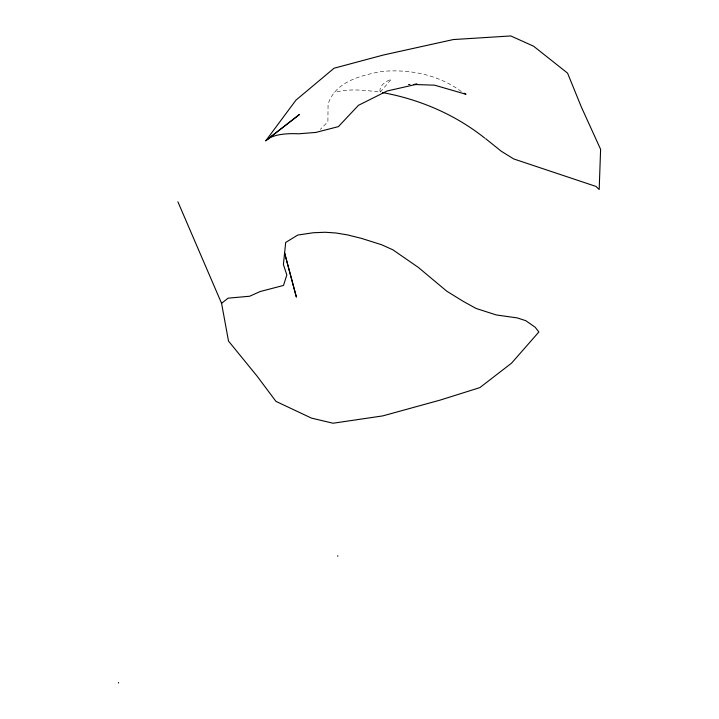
<?xml version="1.0" encoding="UTF-8"?>
<svg xmlns="http://www.w3.org/2000/svg" width="719" height="719" viewBox="0 0 719 719"><rect width="100%" height="100%" fill="white"/><g stroke="black" fill="none" stroke-linecap="round" stroke-linejoin="round"><path stroke-width="0.54" stroke-dasharray="3.6 2.7" d="M461.346 91.556C438.536 74.668 409.74 68.979 381.834 71.424C361.244 75.414 335.153 81.463 328.071 104.21L327.891 121.79L320.243 129.447M380.27 92.113L391.316 79.216A22.253 11.468 -6.8 0 0 380.27 92.113C365.027 90.279 348.85 88.104 333.949 92.715M410.513 84.249L408.311 84.285L410.504 84.357"/><path stroke-width="1.08" d="M118.392 683.05L118.599 682.538M414.917 84.177L417.119 84.15L387.056 91.016L358.466 105.316L338.397 126.625L315.911 132.413L298.457 133.815A71.28 25.695 17.2 0 0 275.62 135.612L273.148 136.394A71.28 25.695 17.2 0 0 265.769 140.771L295.976 100.121L334.056 68.224L383.631 54.95L453.356 39.554L510.778 35.95L533.597 46.205L567.57 73.14L581.338 106.987L600.608 149.327L599.179 189.528L596.015 186.446L513.654 158.917L501.296 151.251L485.667 138.713M221.569 303.328L228.076 298.169L249.709 296.228L260.089 291.555L283.493 285.443L286.827 274.991L283.403 264.529L285.686 242.456L297.783 235.05L313.304 232.74L325.159 232.264L335.989 232.992L347.466 234.897L361.495 238.384L381.654 244.757L392.96 249.853L418.485 267.531L446.724 291.159L463.234 301.36L476.059 308.442L496.29 314.949L517.258 317.915L525.715 320.656L535.161 327.226L538.891 331.971L511.542 363.158L479.843 387.622L440.19 400.088L382.742 415.906L333.041 423.23L311.453 418.107L275.943 401.364L256.962 375.974L228.516 341.094L221.569 303.328L177.908 201.823M265.769 140.771L299.607 114.375L267.216 139.495M413.793 84.474L434.644 85.184L465.993 94.297L464.132 93.2M382.463 92.562C419.707 99.366 455.055 114.483 484.759 138.093M337.651 555.733L337.876 556.281M296.336 296.92L284.589 252.908L296.336 296.92"/></g></svg>
